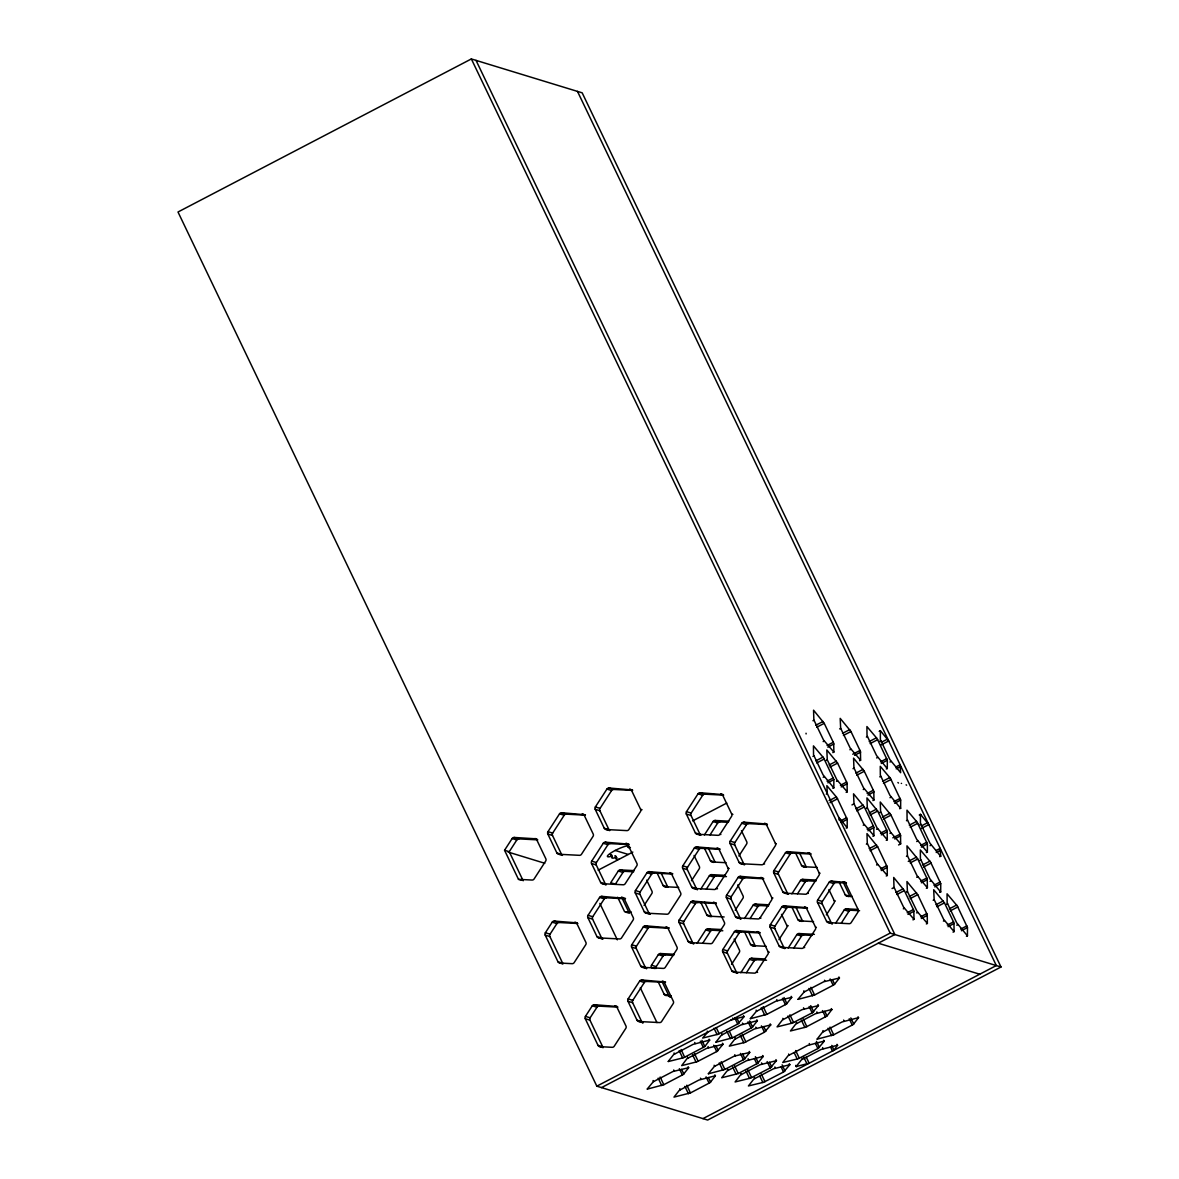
<?xml version="1.0" encoding="UTF-8"?>
<svg xmlns="http://www.w3.org/2000/svg" width="1179" height="1179" viewBox="0 0 1179 1179"><rect width="100%" height="100%" fill="white"/><g stroke="black" fill="none" stroke-linecap="round" stroke-linejoin="round"><path stroke-width="1.5" d="M833.862 779.555L823.635 757.935L813.451 745.88L813.539 754.855L823.045 774.809L833.818 787.926L833.862 779.628L827.82 782.827M833.877 752.069L833.686 743.168L824.224 723.331L813.554 710.185L813.864 719.942L823.473 739.94L833.877 752.069L832.831 752.615M838.711 817.356L847.17 827.687L847.215 819.39L841.172 822.603M847.229 791.846L847.038 782.944L837.517 762.975L826.818 749.962L827.275 759.836L836.825 779.717L847.229 791.846L846.183 792.391M860.596 760.249L860.449 751.465L850.884 731.378L840.185 718.365L840.656 728.239L850.206 748.12L860.596 760.249L859.565 760.779M873.948 835.705L873.742 826.803L864.236 806.834L853.537 793.821L853.994 803.695L863.544 823.576L873.948 835.705L872.902 836.235M873.948 800.01L873.801 791.227L864.236 771.14L853.567 758.126L853.935 767.883L863.559 787.881L873.948 800.01L872.917 800.556M881.17 744.922L888.715 740.987L880.345 730.612L880.374 739.601L889.865 759.556L900.638 772.687L900.108 764.758L895.966 766.925M887.301 875.466L887.183 866.801L877.648 846.728L866.978 833.597L867.287 843.339L876.896 863.337L887.301 875.466L886.254 876.012M887.301 839.787L887.153 831.003L877.662 811.049L866.948 797.903L867.287 807.644L876.911 827.658L887.301 839.787L886.269 840.332M887.33 760.204L877.102 738.599L866.919 726.544L867.007 735.519L876.513 755.474L887.286 768.575L887.33 760.278L881.288 763.491M900.668 843.869L900.52 835.086L890.956 814.998L880.256 802L880.595 811.609L890.513 832.138L900.668 843.869L898.59 844.96M900.682 799.981L890.454 778.361L880.271 766.321L880.33 775.163L889.865 795.236L900.638 808.352L900.682 800.055L894.64 803.267M914.005 919.325L913.813 910.424L904.367 890.587L893.697 877.456L893.991 887.197L903.615 907.196L914.005 919.325L912.973 919.871M921.241 828.542L928.787 824.607L920.416 814.247L920.445 823.222L929.936 843.177L940.709 856.322L940.179 848.379L936.023 850.545M927.372 923.422L927.225 914.639L917.66 894.537L906.96 881.538L907.417 891.412L916.982 911.279L927.372 923.422L926.34 923.953M927.387 887.728L927.239 878.944L917.675 858.857L906.975 845.859L907.432 855.733L916.997 875.599L927.387 887.728L926.355 888.273M927.387 843.84L917.159 822.22L906.99 810.165L907.078 819.14L916.569 839.094L927.357 852.211L927.401 843.913L921.359 847.126M940.739 883.616L930.511 861.996L920.342 849.941L920.401 858.798L929.922 878.871L940.695 892.002L940.754 883.675L934.711 886.888M954.106 931.587L953.944 922.803L944.394 902.716L933.694 889.718L934.151 899.592L943.701 919.458L954.106 931.587L953.059 932.132M967.458 927.475L957.23 905.855L947.061 893.8L947.15 902.775L956.641 922.73L967.428 935.846L967.473 927.534L961.43 930.747M833.862 787.808L832.831 788.294M847.215 827.584L846.183 828.071M900.682 808.234L899.651 808.735M927.401 852.093L926.355 852.579M940.754 891.869L939.707 892.356M967.458 935.728L966.426 936.214M647.242 1088.998L653.299 1081.732L672.973 1071.505L688.683 1067.688L688.123 1066.715M668.228 1061.454L673.592 1054.615L693.119 1044.358L709.684 1040.084L704.836 1046.51L701.918 1040.305M708.328 1073.715L714.386 1066.45L734.045 1056.222L749.77 1052.405L749.21 1051.432M715.948 1042.089L721.312 1035.25L740.839 1024.993L757.39 1020.66M715.417 1075.823L710.067 1082.631L690.54 1092.889L673.99 1097.104L679.325 1090.324L698.867 1080.067L715.402 1075.749M750.316 1018.627L756.373 1011.361L776.033 1001.133L791.743 997.331L791.197 996.358M757.404 1020.749L752.04 1027.557L732.513 1037.815L716.036 1042.177M763.137 1056.458L757.788 1063.266L738.128 1073.597L721.695 1077.768L727.045 1070.959L746.587 1060.702L763.122 1056.369M798.036 999.261L804.093 991.996L823.753 981.768L839.448 977.995L838.917 976.978M817.135 1039.067L822.485 1032.214L842.027 1021.972L858.563 1017.639L853.228 1024.536L833.7 1034.794L817.18 1039.141M831.858 1009.548L827.01 1015.944L824.828 1011.287M723.022 1044.27L706.486 1048.44L686.959 1058.698L681.683 1065.624L697.04 1061.778L716.994 1051.432L723.022 1044.27L722.476 1043.253M770.742 1024.905L754.339 1029.002L734.679 1039.333L729.315 1046.141L744.627 1042.472L764.581 1032.141L770.742 1024.905L770.196 1023.888M789.842 1064.711L773.439 1068.808L753.779 1079.124L748.429 1085.947L763.727 1082.263L783.681 1071.932L789.842 1064.711L789.296 1063.694M831.784 1045.405L833.907 1050.106L837.591 1045.257L821.159 1049.443L801.499 1059.759L796.149 1066.568L809.162 1063.207L806.215 1057.062M521.604 880.3L518.48 879.342L504.553 850.265L512.143 838.534A2.387 2.299 -73 0 1 514.221 837.458L535.708 838.8M523.167 880.772L509.24 851.695L516.829 839.964A2.387 2.299 -73 0 1 518.907 838.888L537.801 839.875M562.309 855.32L558.802 854.259A2.387 2.299 -73 0 1 556.886 852.962L547.822 834.039A2.387 2.299 -73 0 1 547.984 831.667L559.539 813.819A2.387 2.299 -73 0 1 561.602 812.729L585.447 814.792M562.486 855.394A2.387 2.299 -73 0 1 561.572 854.392L552.509 835.469A2.387 2.299 -73 0 1 552.671 833.096L564.21 815.249A2.387 2.299 -73 0 1 566.288 814.158L585.182 815.146M518.48 879.342L532.038 880.05A2.387 2.299 -73 0 0 534.102 878.959L545.656 861.112A2.387 2.299 -73 0 0 545.818 858.739L536.754 839.816A2.387 2.299 -73 0 0 534.839 838.52M632.578 790.416L613.669 789.444A2.387 2.299 -73 0 0 611.606 790.519L600.052 808.381A2.387 2.299 -73 0 0 599.89 810.754L608.953 829.677A2.387 2.299 -73 0 0 609.735 830.576L606.183 829.53A2.387 2.299 -73 0 1 604.267 828.233L595.203 809.31A2.387 2.299 -73 0 1 595.366 806.937L606.92 789.09A2.387 2.299 -73 0 1 608.998 788.014L632.533 789.974M558.802 854.259L579.42 855.32A2.387 2.299 -73 0 0 581.498 854.244L593.037 836.383A2.387 2.299 -73 0 0 593.199 834.01L584.136 815.087A2.387 2.299 -73 0 0 582.22 813.805M562.516 963.847L559.878 963.037A2.387 2.299 -73 0 1 557.962 961.755L545.214 935.124A2.387 2.299 -73 0 1 545.376 932.751L552.214 922.17A2.387 2.299 -73 0 1 554.292 921.079L577.253 922.877M628.908 844.591L610.015 843.619A2.387 2.299 -73 0 0 607.937 844.695L596.397 862.556A2.387 2.299 -73 0 0 596.235 864.929L605.299 883.852A2.387 2.299 -73 0 0 606.212 884.839L602.528 883.705A2.387 2.299 -73 0 1 600.612 882.408L591.549 863.5A2.387 2.299 -73 0 1 591.711 861.127L603.265 843.265A2.387 2.299 -73 0 1 605.328 842.189L628.879 844.149M563.076 963.803A2.387 2.299 -73 0 1 562.648 963.184L549.886 936.553A2.387 2.299 -73 0 1 550.048 934.181L556.901 923.599A2.387 2.299 -73 0 1 558.979 922.523L577.872 923.496M606.183 829.53L626.801 830.606A2.387 2.299 -73 0 0 628.879 829.515L640.433 811.668A2.387 2.299 -73 0 0 640.595 809.295L631.531 790.372A2.387 2.299 -73 0 0 629.615 789.075M602.675 939.044L598.873 937.88A2.387 2.299 -73 0 1 596.957 936.598L587.894 917.675A2.387 2.299 -73 0 1 588.056 915.302L599.595 897.44A2.387 2.299 -73 0 1 601.673 896.364L625.504 898.413M634.11 870.618L620.36 869.91A2.387 2.299 -73 0 0 618.297 871.001L610.707 882.717L615.379 884.162L622.969 872.431A2.387 2.299 -73 0 1 625.047 871.34L633.639 871.782M602.69 939.088A2.387 2.299 -73 0 1 601.644 938.027L592.565 919.104A2.387 2.299 -73 0 1 592.728 916.731L604.282 898.87A2.387 2.299 -73 0 1 606.36 897.794L625.253 898.781M559.878 963.037L572.095 963.67A2.387 2.299 -73 0 0 574.173 962.595L585.727 944.747A2.387 2.299 -73 0 0 585.889 942.36L576.826 923.452A2.387 2.299 -73 0 0 574.91 922.155M602.528 883.705L623.146 884.781A2.387 2.299 -73 0 0 625.224 883.69L636.778 865.843A2.387 2.299 -73 0 0 636.925 863.47L627.862 844.547A2.387 2.299 -73 0 0 625.946 843.25M650.056 914.314L646.254 913.165A2.387 2.299 -73 0 1 644.338 911.868L635.275 892.945A2.387 2.299 -73 0 1 635.437 890.572L646.991 872.725A2.387 2.299 -73 0 1 649.069 871.635L672.605 873.61M723.685 795.147L704.791 794.174A2.387 2.299 -73 0 0 702.713 795.25L691.159 813.097A2.387 2.299 -73 0 0 691.012 815.47L700.075 834.393A2.387 2.299 -73 0 0 700.857 835.307L697.305 834.26A2.387 2.299 -73 0 1 695.389 832.963L686.325 814.041A2.387 2.299 -73 0 1 686.487 811.668L698.027 793.821A2.387 2.299 -73 0 1 700.105 792.745L723.361 794.617M649.938 914.3A2.387 2.299 -73 0 1 649.025 913.298L639.961 894.375A2.387 2.299 -73 0 1 640.123 892.002L651.663 874.155A2.387 2.299 -73 0 1 653.741 873.064L672.649 874.052M598.873 937.88L619.491 938.956A2.387 2.299 -73 0 0 621.569 937.865L633.108 920.018A2.387 2.299 -73 0 0 633.27 917.645L624.207 898.722A2.387 2.299 -73 0 0 622.291 897.425M644.102 905.472L651.81 893.564A2.387 2.299 -73 0 0 651.958 891.191L646.681 880.153M602.882 1047.571L599.949 1046.672A2.387 2.299 -73 0 1 598.033 1045.375L585.27 1018.744A2.387 2.299 -73 0 1 585.432 1016.372L592.285 1005.79A2.387 2.299 -73 0 1 594.363 1004.714L617.31 1006.498M642.894 967.428L642.599 967.34A2.387 2.299 -73 0 1 640.683 966.043L631.62 947.12A2.387 2.299 -73 0 1 631.782 944.747L643.321 926.9A2.387 2.299 -73 0 1 645.399 925.81L668.95 927.785M697.452 889.6L693.65 888.435A2.387 2.299 -73 0 1 691.734 887.139L682.656 868.216A2.387 2.299 -73 0 1 682.818 865.843L694.372 847.996A2.387 2.299 -73 0 1 696.45 846.92L719.691 848.792M704.408 834.938L713.059 821.542A2.387 2.299 -73 0 1 715.137 820.466L728.887 821.173M603.265 1047.541A2.387 2.299 -73 0 1 602.72 1046.819L589.957 1020.174A2.387 2.299 -73 0 1 590.119 1017.801L596.972 1007.234A2.387 2.299 -73 0 1 599.035 1006.144L617.943 1007.131M646.416 968.548A2.387 2.299 -73 0 1 645.37 967.473L636.306 948.55A2.387 2.299 -73 0 1 636.454 946.177L648.008 928.33A2.387 2.299 -73 0 1 650.086 927.239L668.979 928.227M697.334 889.57A2.387 2.299 -73 0 1 696.406 888.583L687.342 869.66A2.387 2.299 -73 0 1 687.504 867.287L699.059 849.425A2.387 2.299 -73 0 1 701.137 848.349L720.03 849.322M710.053 834.879L717.746 822.971A2.387 2.299 -73 0 1 719.824 821.896L728.416 822.338M646.254 913.165L666.872 914.226A2.387 2.299 -73 0 0 668.95 913.15L680.504 895.288A2.387 2.299 -73 0 0 680.651 892.916L671.588 873.993A2.387 2.299 -73 0 0 669.672 872.711M697.305 834.26L717.923 835.321A2.387 2.299 -73 0 0 720.001 834.246L731.54 816.399A2.387 2.299 -73 0 0 731.702 814.026L722.639 795.103A2.387 2.299 -73 0 0 720.723 793.806M691.483 880.742L699.191 868.849A2.387 2.299 -73 0 0 699.353 866.477L694.063 855.438M643.041 1022.768L638.944 1021.515A2.387 2.299 -73 0 1 637.028 1020.218L627.965 1001.295A2.387 2.299 -73 0 1 628.112 998.922L639.666 981.075A2.387 2.299 -73 0 1 641.744 979.985L665.575 982.048M716.375 903.497L697.467 902.524A2.387 2.299 -73 0 0 695.404 903.6L683.849 921.462A2.387 2.299 -73 0 0 683.687 923.835L692.751 942.758A2.387 2.299 -73 0 0 693.797 943.819L689.98 942.611A2.387 2.299 -73 0 1 688.064 941.314L679.001 922.405A2.387 2.299 -73 0 1 679.163 920.033L690.717 902.171A2.387 2.299 -73 0 1 692.795 901.095L716.331 903.055M767.411 824.607L748.518 823.62A2.387 2.299 -73 0 0 746.44 824.711L734.885 842.558A2.387 2.299 -73 0 0 734.738 844.93L743.802 863.853A2.387 2.299 -73 0 0 744.583 864.767L741.031 863.706A2.387 2.299 -73 0 1 739.115 862.424L730.052 843.501A2.387 2.299 -73 0 1 730.214 841.128L741.753 823.266A2.387 2.299 -73 0 1 743.831 822.19L767.087 824.062M654.478 968.534L651.353 967.576A2.387 2.299 -73 0 1 651.515 965.203L658.354 954.622A2.387 2.299 -73 0 1 660.432 953.546L674.182 954.253M700.739 889.113L709.404 875.717A2.387 2.299 -73 0 1 711.482 874.641L725.232 875.349M642.894 1022.782A2.387 2.299 -73 0 1 641.7 1021.648L632.637 1002.725A2.387 2.299 -73 0 1 632.799 1000.352L644.353 982.505A2.387 2.299 -73 0 1 646.431 981.429L665.324 982.402M655.878 968.578A2.387 2.299 -73 0 1 656.202 966.633L663.04 956.051A2.387 2.299 -73 0 1 665.118 954.975L673.71 955.417M706.383 889.054L714.091 877.161A2.387 2.299 -73 0 1 716.169 876.071L726.47 876.601M599.949 1046.672L612.166 1047.306A2.387 2.299 -73 0 0 614.244 1046.215L625.798 1028.368A2.387 2.299 -73 0 0 625.961 1025.995L616.882 1007.072A2.387 2.299 -73 0 0 614.966 1005.79M642.599 967.34L663.217 968.401A2.387 2.299 -73 0 0 665.295 967.325L676.834 949.463A2.387 2.299 -73 0 0 676.997 947.091L667.933 928.168A2.387 2.299 -73 0 0 666.017 926.886M693.65 888.435L714.253 889.511A2.387 2.299 -73 0 0 716.331 888.421L727.885 870.574A2.387 2.299 -73 0 0 728.047 868.201L718.984 849.278A2.387 2.299 -73 0 0 717.068 847.981M738.879 856.013L746.572 844.12A2.387 2.299 -73 0 0 746.734 841.747L741.444 830.709M763.756 878.782L744.863 877.795A2.387 2.299 -73 0 0 742.785 878.886L731.231 896.733A2.387 2.299 -73 0 0 731.068 899.105L740.132 918.028A2.387 2.299 -73 0 0 741.06 919.016L737.376 917.881A2.387 2.299 -73 0 1 735.46 916.599L726.397 897.676A2.387 2.299 -73 0 1 726.544 895.303L738.098 877.456A2.387 2.299 -73 0 1 740.176 876.365L763.432 878.237M697.084 943.288L705.749 929.892A2.387 2.299 -73 0 1 707.827 928.816L721.563 929.524M702.728 943.229L710.436 931.336A2.387 2.299 -73 0 1 712.499 930.246L722.815 930.776M638.944 1021.515L659.562 1022.576A2.387 2.299 -73 0 0 661.625 1021.5L673.18 1003.638A2.387 2.299 -73 0 0 673.342 1001.266L664.278 982.358A2.387 2.299 -73 0 0 662.362 981.061M689.98 942.611L710.598 943.686A2.387 2.299 -73 0 0 712.676 942.596L724.23 924.749A2.387 2.299 -73 0 0 724.392 922.376L715.314 903.453A2.387 2.299 -73 0 0 713.398 902.156M741.031 863.706L761.649 864.782A2.387 2.299 -73 0 0 763.727 863.691L775.266 845.844A2.387 2.299 -73 0 0 775.428 843.471L766.365 824.548A2.387 2.299 -73 0 0 764.449 823.266M735.224 910.203L742.917 898.295A2.387 2.299 -73 0 0 743.079 895.922L737.789 884.884M737.523 973.22L733.706 972.071A2.387 2.299 -73 0 1 731.791 970.774L722.727 951.851A2.387 2.299 -73 0 1 722.889 949.478L734.443 931.631A2.387 2.299 -73 0 1 736.521 930.54L759.762 932.412M788.265 894.242L784.757 893.166A2.387 2.299 -73 0 1 782.841 891.869L773.778 872.946A2.387 2.299 -73 0 1 773.94 870.574L785.494 852.726A2.387 2.299 -73 0 1 787.557 851.636L810.518 853.434M744.465 918.559L753.13 905.177A2.387 2.299 -73 0 1 755.208 904.087L768.959 904.809M737.538 973.264A2.387 2.299 -73 0 1 736.477 972.203L727.414 953.28A2.387 2.299 -73 0 1 727.576 950.908L739.13 933.061A2.387 2.299 -73 0 1 741.193 931.97L760.101 932.957M788.442 894.301A2.387 2.299 -73 0 1 787.528 893.299L778.464 874.376A2.387 2.299 -73 0 1 778.626 872.003L790.166 854.156A2.387 2.299 -73 0 1 792.244 853.08L811.137 854.053M750.109 918.515L757.817 906.607A2.387 2.299 -73 0 1 759.895 905.531L768.487 905.973M737.376 917.881L757.994 918.957A2.387 2.299 -73 0 0 760.057 917.881L771.611 900.019A2.387 2.299 -73 0 0 771.773 897.646L762.71 878.723A2.387 2.299 -73 0 0 760.794 877.441M731.555 964.378L739.262 952.47A2.387 2.299 -73 0 0 739.425 950.097L734.134 939.059M784.905 948.505L781.102 947.341A2.387 2.299 -73 0 1 779.186 946.044L770.123 927.121A2.387 2.299 -73 0 1 770.285 924.749L781.824 906.902A2.387 2.299 -73 0 1 783.902 905.826L807.158 907.697M740.81 972.734L749.476 959.352A2.387 2.299 -73 0 1 751.554 958.262L765.289 958.984M791.861 893.844L800.526 880.448A2.387 2.299 -73 0 1 802.59 879.372L816.34 880.079M784.787 948.476A2.387 2.299 -73 0 1 783.873 947.489L774.795 928.566A2.387 2.299 -73 0 1 774.957 926.193L786.511 908.331A2.387 2.299 -73 0 1 788.589 907.255L807.482 908.228M746.454 972.69L754.162 960.782A2.387 2.299 -73 0 1 756.24 959.706L766.542 960.237M797.505 893.785L805.198 881.877A2.387 2.299 -73 0 1 807.276 880.801L815.868 881.244M733.706 972.071L754.324 973.132A2.387 2.299 -73 0 0 756.402 972.056L767.956 954.194A2.387 2.299 -73 0 0 768.119 951.821L759.055 932.898A2.387 2.299 -73 0 0 757.139 931.616M784.757 893.166L805.375 894.227A2.387 2.299 -73 0 0 807.453 893.151L818.992 875.304A2.387 2.299 -73 0 0 819.154 872.932L810.091 854.009A2.387 2.299 -73 0 0 808.175 852.712M778.951 939.648L786.644 927.755A2.387 2.299 -73 0 0 786.806 925.368L781.515 914.344M832.286 923.776L828.483 922.612A2.387 2.299 -73 0 1 826.567 921.33L817.504 902.407A2.387 2.299 -73 0 1 817.666 900.034L829.22 882.172A2.387 2.299 -73 0 1 831.283 881.096L845.844 882.452M788.206 948.019L796.857 934.623A2.387 2.299 -73 0 1 798.935 933.547L814.394 934.343M832.168 923.746A2.387 2.299 -73 0 1 831.254 922.759L822.19 903.836A2.387 2.299 -73 0 1 822.352 901.463L833.892 883.616A2.387 2.299 -73 0 1 835.97 882.526L846.448 883.071M793.85 947.96L801.543 936.067A2.387 2.299 -73 0 1 803.621 934.976L812.213 935.419M781.102 947.341L801.72 948.417A2.387 2.299 -73 0 0 803.783 947.326L815.337 929.479A2.387 2.299 -73 0 0 815.5 927.107L806.436 908.184A2.387 2.299 -73 0 0 804.52 906.887M826.332 914.919L834.039 903.026A2.387 2.299 -73 0 0 834.187 900.653L828.911 889.614M835.587 923.29L844.252 909.908A2.387 2.299 -73 0 1 846.316 908.817L858.341 909.451M841.231 923.231L848.924 911.338A2.387 2.299 -73 0 1 851.002 910.247L859.594 910.704M828.483 922.612L849.101 923.688A2.387 2.299 -73 0 0 851.179 922.597L858.017 912.03A2.387 2.299 -73 0 0 858.179 909.657L845.417 883.027A2.387 2.299 -73 0 0 843.501 881.73M688.624 1067.776L683.334 1074.467L663.806 1084.724L647.33 1089.087M749.711 1052.493L744.421 1059.184L724.893 1069.441L708.402 1073.804M791.698 997.405L786.408 1004.095L766.866 1014.353L750.389 1018.715M763.078 1056.576L762.577 1055.514M776.445 1060.658L759.939 1064.784L740.412 1075.042L735.106 1081.954L750.507 1078.122L770.447 1067.776L776.445 1060.658L775.929 1059.612M818.432 1005.584L801.926 1009.71L782.399 1019.968L777.079 1026.88L792.48 1023.048L812.434 1012.702L818.432 1005.584L817.917 1004.523M831.784 1009.666L831.283 1008.605M858.518 1017.845L858.017 1016.784M707.194 1031.139L707.695 1032.185L702.64 1038.065L718.04 1034.248L737.98 1023.903L744.008 1016.74L743.477 1015.723M798.109 999.35L814.586 994.988L834.128 984.73L839.419 978.039M824.209 1041.086L807.659 1045.419L788.132 1055.677L782.768 1062.515L798.227 1058.757L818.167 1048.411L824.195 1041.249L823.649 1040.232M683.849 1074.054L681.668 1069.382M739.189 1023.048L737.022 1018.391M786.909 1003.683L784.006 997.493M744.922 1058.771L742.755 1054.1M834.629 984.318L832.462 979.661M704.733 1046.613L683.687 1057.696L668.316 1061.542M826.906 1016.047L805.846 1027.13L790.446 1030.962L795.766 1024.05L815.293 1013.793L831.829 1009.46M833.907 1050.106L832.492 1051.034L830.458 1046.805M687.784 1058.197L687.416 1057.077M735.504 1038.832L735.136 1037.712M783.224 1019.467L782.856 1018.347M741.252 1074.541L740.869 1073.421M471.349 58.95L178 211.999L596.825 1086.168L707.651 1120.05L1001 967.001L582.175 92.832L471.349 58.95L890.174 933.105L1001 967.001M812.95 720.737L813.982 720.207M815.794 725.203L823.119 721.489M816.679 727.266L824.224 723.331M839.669 728.917L840.715 728.371M823.178 741.591L824.224 741.046M842.513 733.367L849.779 729.58M843.412 735.445L850.958 731.511M827.068 745.496L833.288 742.254M827.835 747.147L833.877 743.993M812.935 756.432L813.967 755.886M598.121 870.19L632.843 852.078M692.648 820.879L726.78 803.061M815.78 760.882L823.045 757.095M816.664 762.96L824.209 759.025M866.403 737.081L867.435 736.551M879.18 731.363L880.227 730.818M826.302 760.514L827.334 759.969M849.912 749.756L850.943 749.21M869.247 741.547L876.513 737.759M829.146 764.979L836.412 761.177M870.131 743.61L877.677 739.675M852.756 754.221L860.022 750.433M830.031 767.043L837.576 763.108M879.77 741.178L880.801 740.633M854.569 755.326L860.611 752.173M881.317 742.313L887.551 739.056M823.178 777.27L824.209 776.725M827.054 781.191L833.273 777.934M853.021 768.693L854.068 768.148M876.645 757.935L877.677 757.39M836.53 781.353L837.576 780.822M855.866 773.144L863.131 769.356M880.521 761.855L886.755 758.598M856.765 775.207L864.31 771.272M840.421 785.273L846.64 782.031M826.287 794.13L827.319 793.585L826.862 785.641L836.987 797.711L847.215 819.331M841.187 786.924L847.229 783.77M889.998 762.017L891.044 761.472M886.299 768.959L887.33 768.413M829.132 800.659L836.397 796.871M830.016 802.722L837.562 798.787M879.755 776.858L880.787 776.313M896.173 768.855L900.697 766.497M863.264 789.532L864.295 788.987M882.599 781.323L889.865 777.521M883.484 783.387L891.029 779.452M867.14 793.452L873.374 790.195M867.921 795.088L873.963 791.934M851.975 804.918L854.053 803.827M855.866 808.838L863.131 805.036M838.844 819.818L839.89 819.287M856.75 810.901L864.295 806.967M840.406 820.967L846.625 817.71M866.373 808.455L867.42 807.91M889.998 797.697L891.029 797.166M869.218 812.92L876.483 809.133M893.874 801.617L900.108 798.375M870.117 814.984L877.662 811.049M879.74 812.537L880.787 812.007M863.249 825.212L864.295 824.666M882.585 817.003L889.85 813.215M883.469 819.066L891.029 815.131M867.14 829.132L873.359 825.889M867.906 830.782L873.948 827.629M876.616 829.294L877.648 828.763M880.492 833.214L886.726 829.972M906.474 820.717L907.506 820.171M881.273 834.865L887.315 831.711M919.252 814.984L920.283 814.438M919.841 815.161L920.873 814.63M866.373 844.149L867.405 843.604M889.983 833.391L891.015 832.846M909.318 825.182L916.584 821.38M869.218 848.6L876.542 844.886M910.203 827.245L917.748 823.31M892.827 837.842L900.152 834.187M870.102 850.678L877.648 846.728M919.841 824.799L920.873 824.268M894.64 838.947L900.668 835.793M921.389 825.934L927.622 822.691M916.702 841.555L917.748 841.025M876.601 864.988L877.648 864.443M920.593 845.476L926.812 842.233M880.492 868.908L886.711 865.651M906.459 856.396L907.491 855.866M881.258 870.544L887.301 867.405M930.069 845.652L931.115 845.107M908.272 861.407L916.569 857.074M910.188 862.925L917.734 858.99M919.826 860.493L920.858 859.948M936.229 852.491L940.768 850.133M922.671 864.944L929.936 861.156M939.722 856.676L940.768 856.131M923.555 867.022L931.101 863.072M892.046 888.539L894.124 887.463M916.702 877.25L917.734 876.704M895.922 892.459L903.261 888.745M920.578 881.17L926.871 878.046M896.821 894.522L904.367 890.587M921.344 882.806L927.387 879.652M906.445 892.09L907.491 891.545M930.054 881.332L931.101 880.787M909.289 896.541L916.555 892.754M933.945 885.252L940.164 881.995M910.173 898.619L917.734 894.684M903.32 908.847L904.352 908.302M907.196 912.767L913.43 909.51M933.178 900.255L934.21 899.724M907.977 914.403L914.02 911.249M916.687 912.929L917.719 912.384M936.023 904.72L943.288 900.933M936.907 906.784L944.453 902.849M920.563 916.849L926.797 913.592M596.825 1086.168L890.174 933.105M946.545 904.352L947.577 903.807M921.344 918.485L927.372 915.346M601.511 1087.598L894.861 934.534L476.036 60.38M949.39 908.803L956.655 905.015M950.274 910.881L957.82 906.931M943.406 921.108L944.453 920.563M947.297 925.014L953.59 921.904M948.063 926.665L954.106 923.511M956.773 925.191L957.82 924.645M960.664 929.111L966.883 925.854M702.964 1118.62L996.329 965.557L577.489 91.402M731.024 1020.012L744.023 1016.578M684.66 1057.254L681.108 1049.487M732.38 1037.874L729.565 1031.654M806.834 1026.688L803.282 1018.921M690.408 1092.962L686.856 1085.196M812.508 995.842L808.956 988.429M756.196 1028.25L755.798 1027.174M708.476 1047.63L708.078 1046.539M722.801 1070.281L719.249 1062.883M797.255 1059.096L794.204 1052.744M775.296 1068.056L774.898 1066.966M704.379 848.084L710.421 860.699A2.387 2.299 -73 0 0 712.337 861.982L726.087 862.704M795.486 852.815L801.528 865.415A2.387 2.299 -73 0 0 803.444 866.712L817.194 867.42M656.983 872.799L663.04 885.414A2.387 2.299 -73 0 0 664.956 886.711L678.691 887.419M839.212 882.26L845.269 894.876A2.387 2.299 -73 0 0 847.17 896.173L852.329 896.438M631.399 912.148L624.634 911.794L617.663 897.263M700.724 902.259L706.766 914.875A2.387 2.299 -73 0 0 708.682 916.157L724.142 916.967M791.831 906.99L797.874 919.605A2.387 2.299 -73 0 0 799.789 920.887L813.539 921.61M744.45 931.705L750.492 944.32A2.387 2.299 -73 0 0 752.408 945.617L766.144 946.324M658.118 981.68L664.116 994.206A2.387 2.299 -73 0 0 666.032 995.503L671.264 995.769M700.105 792.745L704.791 794.174M698.027 793.821L702.713 795.25M731.702 814.026L732.881 814.38M743.831 822.19L748.518 823.62M741.753 823.266L746.44 824.711M608.998 788.014L613.669 789.444M686.487 811.668L691.159 813.097M715.137 820.466L719.824 821.896M606.92 789.09L611.606 790.519M713.059 821.542L717.746 822.971M686.325 814.041L691.012 815.47M775.428 843.471L776.313 843.737M787.557 851.636L792.244 853.08M785.494 852.726L790.166 854.156M640.595 809.295L642.054 809.737M720.001 834.246L720.87 834.511M730.214 841.128L734.885 842.558M695.389 832.963L700.075 834.393M730.052 843.501L734.738 844.93M801.528 865.415L806.215 866.86L799.421 852.668M803.444 866.712L804.918 867.154M819.154 872.932L820.039 873.197M595.366 806.937L600.052 808.381M831.283 881.096L835.97 882.526M595.203 809.31L599.89 810.754M829.22 882.172L833.892 883.616M763.727 863.691L764.596 863.971M696.45 846.92L701.137 848.349M773.94 870.574L778.626 872.003M802.59 879.372L807.276 880.801M694.372 847.996L699.059 849.425M800.526 880.448L805.198 881.877M773.778 872.946L778.464 874.376M739.115 862.424L743.802 863.853M845.269 894.876L849.941 896.305A2.387 2.299 -73 0 0 850.177 896.688M847.17 896.173L848.644 896.615M561.602 812.729L566.288 814.158M559.539 813.819L564.21 815.249M604.267 828.233L608.953 829.677M710.421 860.699L715.108 862.129L708.299 847.937M712.337 861.982L713.796 862.438M728.047 868.201L729.212 868.555M834.187 900.653L835.366 901.007M807.453 893.151L808.322 893.417M740.176 876.365L744.863 877.795M817.666 900.034L822.352 901.463M846.316 908.817L851.002 910.247M738.098 877.456L742.785 878.886M844.252 909.908L848.924 911.338M782.841 891.869L787.528 893.299M817.504 902.407L822.19 903.836M618.99 859.24A11.908 2.107 -25.6 0 1 616.735 857.899L615.777 857.605A11.908 2.107 -25.6 0 1 612.373 856.573L611.4 856.278A11.908 2.107 -25.6 0 1 609.042 854.289A11.908 2.107 -25.6 0 1 622.895 847.067A11.908 2.107 -25.6 0 1 628.289 847.465L629.247 847.76A11.908 2.107 -25.6 0 1 630.426 847.45M605.328 842.189L610.015 843.619M682.818 865.843L687.504 867.287M711.482 874.641L716.169 876.071M603.265 843.265L607.937 844.695M709.404 875.717L714.091 877.161M682.656 868.216L687.342 869.66M771.773 897.646L772.938 898M615.217 850.457L628.289 854.451M547.984 831.667L552.671 833.096M783.902 905.826L788.589 907.255M547.822 834.039L552.509 835.469M781.824 906.902L786.511 908.331M826.567 921.33L831.254 922.759M716.331 888.421L717.51 888.774M649.069 871.635L653.741 873.064M726.544 895.303L731.231 896.733M755.208 904.087L759.895 905.531M878.252 943.2L979.72 974.222M646.991 872.725L651.663 874.155M753.13 905.177L757.817 906.607M536.003 838.888L537.182 839.242M691.734 887.139L696.406 888.583M726.397 897.676L731.068 899.105M797.874 919.605L802.56 921.035A2.387 2.299 -73 0 0 802.796 921.418M799.789 920.887L801.543 921.433M815.5 927.107L816.384 927.372M514.221 837.458L518.907 838.888M591.711 861.127L596.397 862.556M620.36 869.91L625.047 871.34M512.143 838.534L516.829 839.964M618.297 871.001L622.969 872.431M591.549 863.5L596.235 864.929M556.886 852.962L561.572 854.392M663.04 885.414L667.712 886.844A2.387 2.299 -73 0 0 667.948 887.227M664.956 886.711L666.415 887.153M786.806 925.368L788.265 925.824M760.057 917.881L760.941 918.146M692.795 901.095L697.467 902.524M770.285 924.749L774.957 926.193M798.935 933.547L803.621 934.976M690.717 902.171L695.404 903.6M796.857 934.623L801.543 936.067M735.46 916.599L740.132 918.028M770.123 927.121L774.795 928.566M504.553 850.265L509.24 851.695M635.437 890.572L640.123 892.002M508.061 852.034L544.786 863.279M600.612 882.408L605.299 883.852M635.275 892.945L639.961 894.375M706.766 914.875L711.438 916.304A2.387 2.299 -73 0 0 711.674 916.687M708.682 916.157L710.436 916.702M803.783 947.326L804.667 947.592M736.521 930.54L741.193 931.97M734.443 931.631L739.13 933.061M779.186 946.044L783.873 947.489M601.673 896.364L606.36 897.794M679.163 920.033L683.849 921.462M707.827 928.816L712.499 930.246M599.595 897.44L604.282 898.87M705.749 929.892L710.436 931.336M644.338 911.868L649.025 913.298M679.001 922.405L683.687 923.835M750.492 944.32L755.179 945.75A2.387 2.299 -73 0 0 755.4 946.133M752.408 945.617L754.162 946.147M768.119 951.821L769.283 952.19M626.196 912.281L629.321 913.224L621.584 897.072M645.399 925.81L650.086 927.239M722.889 949.478L727.576 950.908M751.554 958.262L756.24 959.706M643.321 926.9L648.008 928.33M749.476 959.352L754.162 960.782M722.727 951.851L727.414 953.28M688.064 941.314L692.751 942.758M588.056 915.302L592.728 916.731M587.894 917.675L592.565 919.104M756.402 972.056L757.581 972.41M731.791 970.774L736.477 972.203M554.292 921.079L558.979 922.523M631.782 944.747L636.454 946.177M660.432 953.546L665.118 954.975M552.214 922.17L556.901 923.599M658.354 954.622L663.04 956.051M631.62 947.12L636.306 948.55M596.957 936.598L601.644 938.027M545.376 932.751L550.048 934.181M651.515 965.203L656.202 966.633M545.214 935.124L549.886 936.553M640.683 966.043L645.37 967.473M643.189 967.517L646.696 968.593M641.744 979.985L646.431 981.429M639.666 981.075L644.353 982.505M557.962 961.755L562.648 963.184M664.116 994.206L668.802 995.636L662.038 981.532M668.965 996.388L670.424 996.844M628.112 998.922L632.799 1000.352M627.965 1001.295L632.637 1002.725M594.363 1004.714L599.035 1006.144M592.285 1005.79L596.972 1007.234M637.028 1020.218L641.7 1021.648M585.432 1016.372L590.119 1017.801M585.27 1018.744L589.957 1020.174M598.033 1045.375L602.72 1046.819M843.147 882.113L849.941 896.305M850.825 1017.919L853.773 1024.065M795.766 906.843L802.56 921.035M830.119 978.953L833.17 985.305M849.219 1018.759L852.27 1025.096M824.504 980.265L825.005 981.326M843.604 1020.056L844.105 1021.117M822.5 1010.58L825.536 1016.932M810.901 987.295L814.586 994.988M830.016 1027.101L833.7 1034.794M837.016 1044.329L837.532 1045.375M828.056 1028.235L831.608 1035.634M816.87 1011.891L817.386 1012.953M803.842 990.802L804.358 991.863M822.942 1030.593L823.458 1031.654M810.725 1005.658L813.672 1011.818M809.133 1006.498L812.169 1012.835M803.518 1007.809L804.019 1008.856M822.618 1047.6L823.119 1048.662M816.472 1041.366L819.42 1047.527M815.382 1043.268L817.902 1048.558M801.322 1020.056L804.874 1027.469M809.251 1043.518L809.752 1044.579M796.223 1022.429L796.724 1023.49M782.399 998.318L785.45 1004.67M789.915 1014.839L793.6 1022.532M748.37 931.557L755.179 945.75M787.97 1015.974L791.507 1023.372M776.784 999.63L777.285 1000.691M803.518 1056.664L807.07 1064.062M801.956 1058.138L802.457 1059.199M795.648 1050.548L799.333 1058.241M796.282 1065.58L796.783 1066.641M795.692 1065.403L796.208 1066.45M788.589 1054.055L789.09 1055.117M763.181 1006.66L766.866 1014.353M761.236 1007.809L764.788 1015.207M704.644 902.112L711.438 916.304M756.122 1010.167L756.638 1011.228M763.741 1026.57L765.952 1031.183M782.104 1064.829L785.052 1070.974M781.014 1066.715L783.549 1072.006M761.413 1025.863L764.449 1032.214M756.83 1019.806L757.345 1020.867M749.638 1020.94L752.6 1027.101M769.489 1062.279L771.7 1066.892M748.046 1021.78L751.082 1028.117M767.146 1061.572L770.182 1067.923M742.431 1023.092L742.932 1024.138M761.531 1062.883L762.032 1063.944M755.385 1056.649L758.333 1062.81M734.679 1017.698L737.73 1024.035M754.295 1058.55L756.83 1063.841M742.195 1034.204L745.88 1041.897M761.295 1074.01L764.979 1081.703M732.616 1018.111L733.117 1019.172M740.25 1035.339L743.787 1042.752M759.851 1076.206L762.887 1082.543M660.918 872.652L667.712 886.844M748.164 1058.801L748.665 1059.862M754.236 1077.503L754.737 1078.564M740.427 1053.407L743.463 1059.744M747.928 1069.913L751.612 1077.606M726.883 1031.257L730.42 1038.655M745.983 1071.063L749.535 1078.461M734.797 1054.704L735.313 1055.765M721.769 1033.629L722.27 1034.676M734.576 1065.831L738.26 1073.524M716.198 1027.572L719.146 1033.718M627.405 845.608L628.289 847.465M714.017 1028.235L717.068 1034.572M732.616 1066.966L736.168 1074.378M727.502 1069.338L728.018 1070.399M716.021 1045.935L718.232 1050.548M713.693 1045.228L716.729 1051.58M721.209 1061.748L724.893 1069.441M709.11 1039.171L709.625 1040.232M615.851 856.057L616.735 857.899M614.893 855.762L615.777 857.605M714.135 1065.256L714.651 1066.302M611.488 854.716L612.373 856.573M700.326 1041.145L703.362 1047.497M610.516 854.421L611.4 856.278M714.857 1074.88L715.358 1075.941M694.711 1042.457L695.212 1043.503M708.402 1077.562L710.613 1082.175M706.059 1076.854L709.11 1083.206M694.475 1053.569L698.16 1061.262M692.53 1054.719L696.067 1062.117M700.444 1078.166L700.945 1079.227M679.163 1050.622L682.7 1058.035M674.049 1052.994L674.55 1054.041M679.34 1068.69L682.376 1075.027M599.86 903.409L617.31 939.825M640.315 987.84L656.968 1022.606M684.896 1086.345L688.448 1093.744M673.725 1069.987L674.226 1071.048M679.782 1088.703L680.298 1089.764M660.122 1077.031L663.806 1084.724M658.162 1078.166L661.714 1085.564M653.063 1080.524L653.564 1081.585M670.276 996.859A2.387 2.299 -73 0 1 669.127 996.137M806.038 733.235A11.908 2.211 62.4 0 1 806.097 733.942M897.897 782.517A11.908 2.211 62.4 0 1 898.486 783.048M901.316 783.387A11.908 2.211 62.4 0 1 901.537 783.431M906.106 784.846A11.908 2.211 62.4 0 1 906.607 785.17"/></g></svg>
